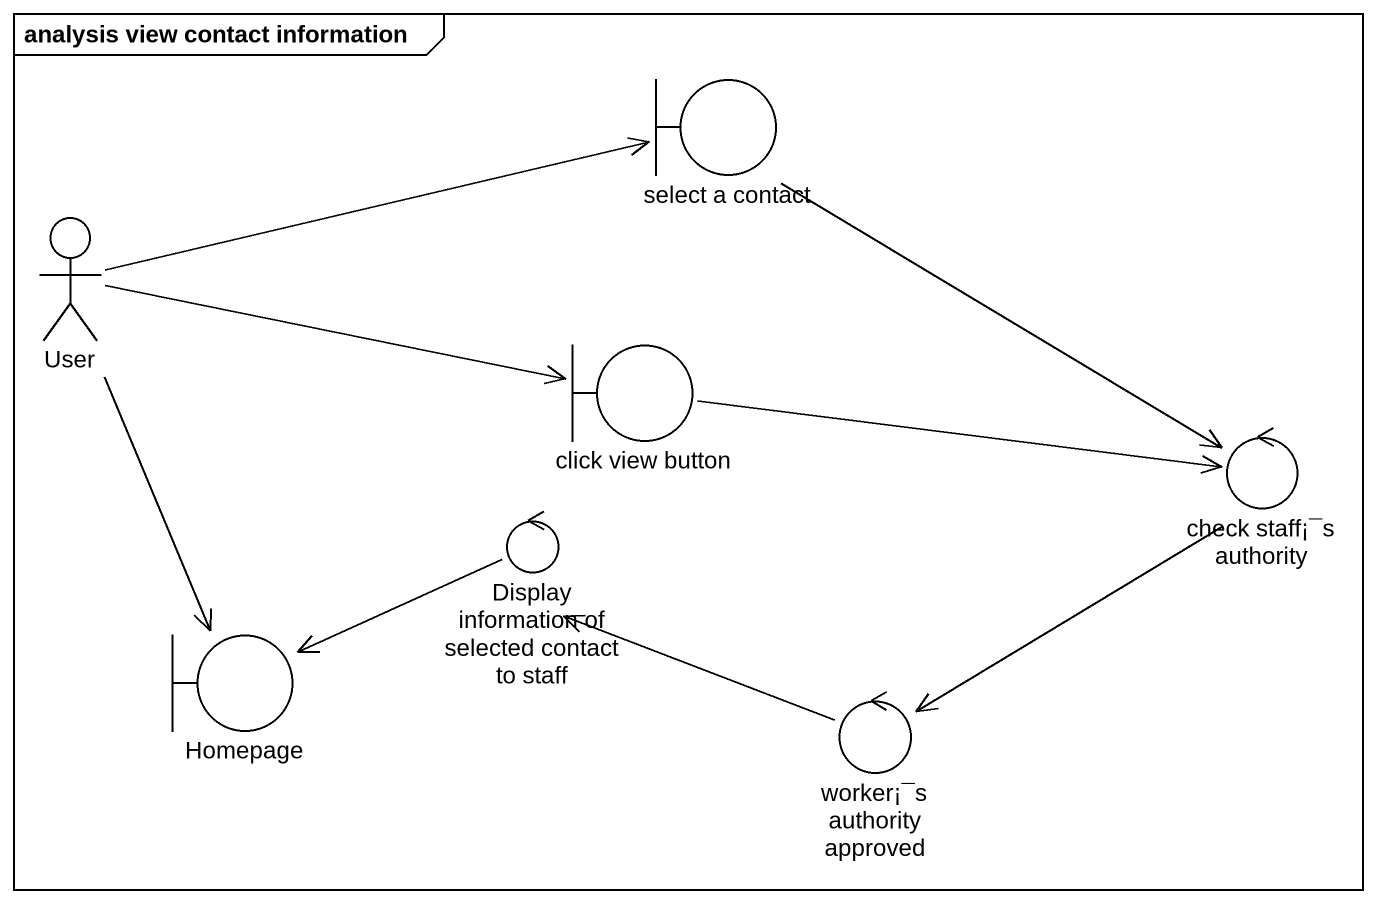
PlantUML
@startuml
mainframe analysis view contact information
boundary "select a contact" as select_a_contact
actor User
boundary "click view button" as click_view_button
control "check staff¡¯s authority" as check_staff_s_authority
control "Display information of selected contact to staff" as Display_information_of
boundary Homepage
control "worker¡¯s authority approved" as worker_s_authority_approved
select_a_contact --> check_staff_s_authority
User -right-> select_a_contact
User -right-> click_view_button
User --> Homepage
click_view_button -right-> check_staff_s_authority
check_staff_s_authority --> worker_s_authority_approved
Display_information_of -left-> Homepage
worker_s_authority_approved -left-> Display_information_of
@enduml
